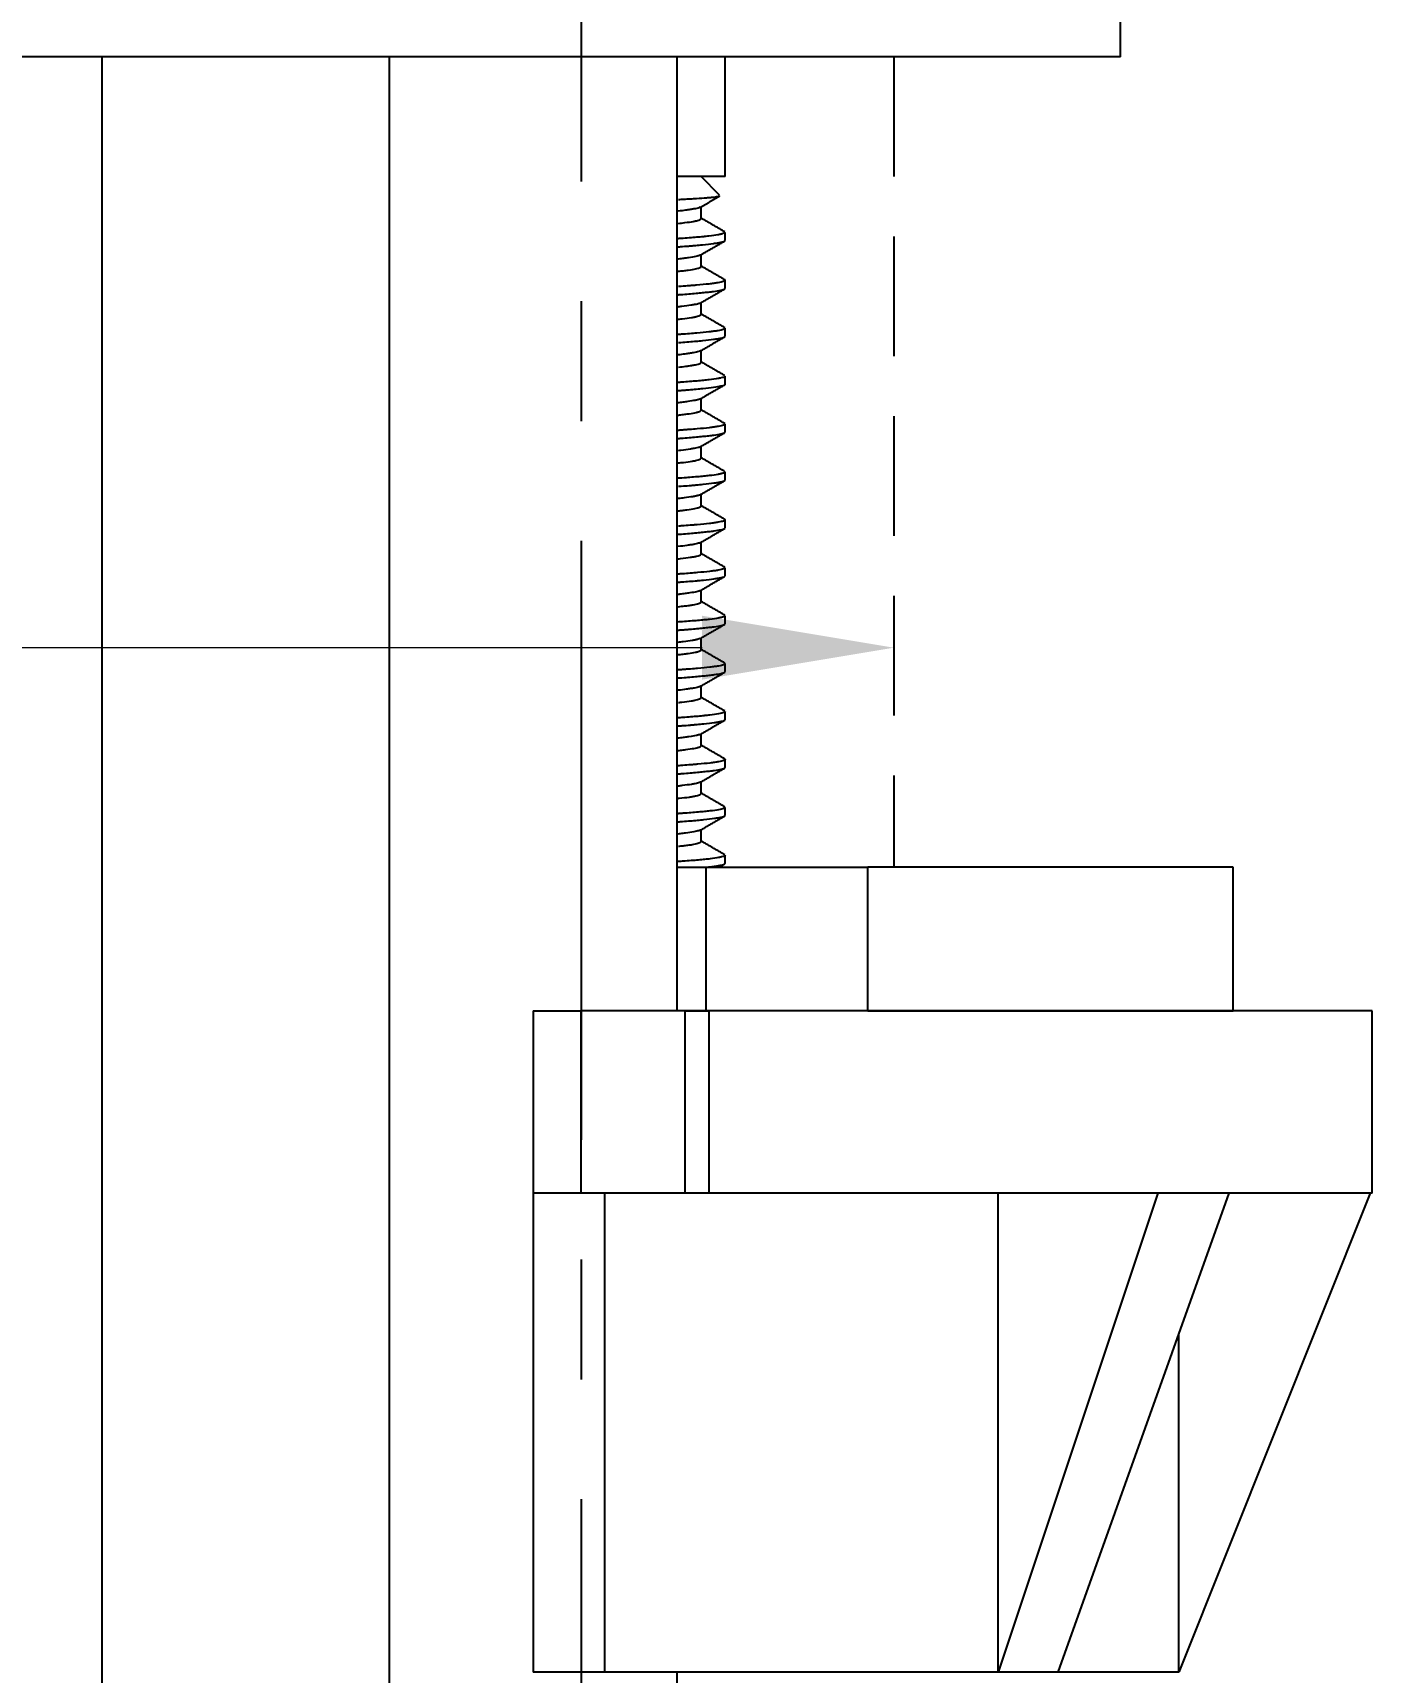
# Model space of a CAD drawing. Extents: x 0 to 790, y 0 to 579.
# Drawn here: x 215.31 to 243.25, y 238.29 to 272.51 of the extents above; entities that cross this region are included whole.
import ezdxf

# ---------------------------------------------------------------- set-up
doc = ezdxf.new("R2010")
doc.units = 0
doc.header["$LTSCALE"] = 10
doc.header["$MEASUREMENT"] = 0
doc.header["$PDMODE"] = 3
doc.header["$PDSIZE"] = -10
doc.linetypes.add('CENTER', pattern=[2, 1.25, -0.25, 0.25, -0.25])
doc.linetypes.add('HIDDEN', pattern=[0.375, 0.25, -0.125])
doc.layers.get('0').update_dxf_attribs({"linetype": 'CONTINUOUS'})
doc.layers.get('DEFPOINTS').update_dxf_attribs({"linetype": 'CONTINUOUS'})
doc.layers.add('1', color=7, linetype='CONTINUOUS')
doc.styles.add('Daelim Dimension', font='')
doc.styles.get('Daelim Dimension').set_extended_font_data('나눔고딕')
doc.dimstyles.new('DEFAULT', dxfattribs={"dimscale": 2, "dimtxt": 2, "dimasz": 2, "dimexe": 0, "dimexo": 2, "dimgap": 1, "dimtad": 1, "dimdec": 0, "dimzin": 9, "dimdsep": 46, "dimtxsty": 'Daelim Dimension', "dimcen": 0.5, "dimclrd": 5, "dimclre": 5, "dimclrt": 256, "dimadec": 1, "dimazin": 0, "dimtfac": 1, "dimtdec": 0, "dimtix": 1, "dimtmove": 0, "dimatfit": 3, "dimfxl": 1, "dimtolj": 1, "dimtzin": 1, "dimlwd": 9, "dimlwe": 9, "dimarcsym": 0})

# ---------------------------------------------------------------- blocks, each defined once
blk = doc.blocks.new('*D4')
at = {"color": 5, "lineweight": 9, "ltscale": 0.5, "transparency": 16777216}
for p, q in [((198.269, 259.674), (85.57, 259.674)), ((198.269, 259.55), (198.269, 259.674)), ((229.269, 259.674), (202.269, 259.674)), ((233.269, 259.55), (233.269, 259.674))]:
    blk.add_line(p, q, dxfattribs=at)
at = {"color": 5, "ltscale": 0.5, "transparency": 16777216}
for points in [[(202.269, 260.341), (202.269, 259.007), (198.269, 259.674)], [(229.269, 260.341), (229.269, 259.007), (233.269, 259.674)]]:
    blk.add_solid(points, dxfattribs=at)
at = {"layer": 'DEFPOINTS', "color": 0, "ltscale": 0.5, "transparency": 16777216}
for p in [(198.269, 263.55), (233.269, 263.55), (233.269, 259.674)]:
    blk.add_point(p, dxfattribs=at)
at = {"color": 7, "lineweight": -3, "ltscale": 0.5, "transparency": 16777216, "insert": (129.759, 268.312), "char_height": 10, "attachment_point": 5, "style": 'Daelim Dimension'}
blk.add_mtext('\\A1;설치구멍 %%C35', dxfattribs=at)

msp = doc.modelspace()

# ---------------------------------------------------------------- linework, layer by layer
at = {"color": 7, "linetype": 'HIDDEN', "lineweight": -3}
msp.add_line((233.269, 272.008), (233.269, 255.092), dxfattribs=at)
at = {"layer": '1', "color": 1, "linetype": 'CENTER', "lineweight": -3}
msp.add_line((226.748, 281.904), (226.748, 209.366), dxfattribs=at)
at = {"layer": '1', "color": 7, "linetype": 'Continuous', "lineweight": -3}
for p, q in [((237.998, 272.008), (237.998, 273.008)), ((237.998, 272.008), (193.498, 272.008)), ((216.748, 272.006), (216.748, 203.021)), ((222.748, 203.267), (222.748, 272.007)), ((228.748, 252.093), (228.748, 272.006)), ((229.748, 269.508), (229.748, 272.008)), ((229.748, 269.508), (228.748, 269.508)), ((229.635, 269.121), (229.248, 269.508)), ((229.645, 269.109), (229.644, 269.112)), ((229.248, 268.631), (229.248, 268.876)), ((229.748, 268.173), (229.748, 268.341)), ((229.248, 267.63), (229.248, 267.876)), ((229.748, 267.174), (229.748, 267.342)), ((229.248, 266.631), (229.248, 266.876)), ((229.748, 266.174), (229.748, 266.341)), ((229.248, 265.63), (229.248, 265.876)), ((229.748, 265.173), (229.748, 265.342)), ((229.248, 264.63), (229.248, 264.876)), ((229.748, 264.174), (229.748, 264.342)), ((229.248, 263.631), (229.248, 263.876)), ((229.748, 263.173), (229.748, 263.341)), ((229.248, 262.63), (229.248, 262.876)), ((229.748, 262.174), (229.748, 262.342)), ((229.248, 261.631), (229.248, 261.876)), ((229.748, 261.174), (229.748, 261.341)), ((229.248, 260.63), (229.248, 260.876)), ((229.748, 260.173), (229.748, 260.342)), ((229.248, 259.63), (229.248, 259.876)), ((229.748, 259.174), (229.748, 259.342)), ((229.248, 258.63), (229.248, 258.876)), ((229.748, 258.173), (229.748, 258.341)), ((229.248, 257.63), (229.248, 257.876)), ((229.748, 257.174), (229.748, 257.342)), ((229.248, 256.631), (229.248, 256.876)), ((229.748, 256.174), (229.748, 256.341)), ((229.248, 255.63), (229.248, 255.876)), ((229.748, 255.173), (229.748, 255.342)), ((228.748, 255.092), (229.348, 255.092)), ((229.348, 255.092), (232.726, 255.092)), ((229.348, 255.092), (229.348, 252.092)), ((240.348, 255.092), (232.726, 255.092)), ((232.726, 252.092), (232.726, 255.092)), ((240.348, 252.092), (240.348, 255.092)), ((225.748, 252.092), (226.748, 252.092)), ((225.748, 252.092), (225.748, 248.292)), ((228.911, 252.092), (226.748, 252.092)), ((226.748, 248.292), (226.748, 252.092)), ((229.348, 252.092), (228.748, 252.092)), ((228.911, 252.092), (229.408, 252.092)), ((228.911, 252.092), (228.911, 248.292)), ((232.726, 252.092), (229.348, 252.092)), ((243.248, 252.092), (229.408, 252.092)), ((229.408, 252.092), (229.408, 248.292)), ((232.726, 252.092), (240.348, 252.092)), ((243.248, 248.292), (243.248, 252.092)), ((225.748, 248.292), (225.748, 238.292)), ((226.748, 248.292), (225.748, 248.292)), ((228.911, 248.292), (226.748, 248.292)), ((227.237, 248.292), (227.237, 238.292)), ((229.408, 248.292), (228.911, 248.292)), ((238.779, 248.292), (229.408, 248.292)), ((235.446, 238.292), (235.446, 248.292)), ((238.78, 248.29), (235.446, 238.292)), ((236.696, 238.292), (240.262, 248.292)), ((240.262, 248.292), (238.799, 248.292)), ((243.209, 248.29), (239.215, 238.292)), ((243.207, 248.292), (240.262, 248.292)), ((243.209, 248.292), (243.207, 248.287)), ((243.248, 248.292), (243.209, 248.292)), ((239.215, 238.292), (239.215, 245.356)), ((227.237, 238.292), (225.748, 238.292)), ((235.446, 238.292), (227.237, 238.292)), ((228.748, 204.412), (228.748, 238.292)), ((236.696, 238.292), (235.446, 238.292)), ((239.215, 238.292), (236.696, 238.292))]:
    msp.add_line(p, q, dxfattribs=at)
msp.add_ellipse((217.068, 183.48), major_axis=(23.324, 64.769), ratio=0.182839, start_param=0.120554, end_param=0.121935, dxfattribs=at)
for points, knots in [([(228.774, 269.03), (228.814, 269.032), (228.853, 269.033), (228.915, 269.037), (228.938, 269.038), (228.984, 269.04), (229.007, 269.042), (229.072, 269.045), (229.114, 269.048), (229.231, 269.056), (229.301, 269.061), (229.392, 269.068), (229.42, 269.071), (229.459, 269.074), (229.471, 269.075), (229.495, 269.078), (229.506, 269.079), (229.558, 269.085), (229.59, 269.09), (229.623, 269.097), (229.632, 269.099), (229.638, 269.102)], [0, 0, 0, 0, 0.080644, 0.080644, 0.131235, 0.131235, 0.181827, 0.181827, 0.283011, 0.283011, 0.485379, 0.485379, 0.586563, 0.586563, 0.637154, 0.637154, 0.687746, 0.687746, 0.890114, 0.890114, 1, 1, 1, 1]), ([(228.766, 268.529), (228.817, 268.535), (228.865, 268.54), (228.977, 268.554), (229.036, 268.562), (229.097, 268.573), (229.109, 268.576), (229.13, 268.58), (229.14, 268.582), (229.169, 268.589), (229.185, 268.593), (229.226, 268.607), (229.242, 268.616), (229.248, 268.627), (229.248, 268.629), (229.248, 268.63)], [0, 0, 0, 0, 0.166668, 0.166668, 0.427086, 0.427086, 0.492191, 0.492191, 0.557295, 0.557295, 0.687504, 0.687504, 0.947922, 0.947922, 1, 1, 1, 1]), ([(229.23, 268.865), (229.223, 268.862), (229.215, 268.859), (229.18, 268.847), (229.144, 268.839), (229.086, 268.828), (229.073, 268.826), (229.047, 268.822), (229.033, 268.82), (228.99, 268.813), (228.959, 268.809), (228.878, 268.798), (228.825, 268.791), (228.768, 268.785)], [0, 0, 0, 0, 0.126159, 0.126159, 0.44836, 0.44836, 0.52891, 0.52891, 0.60946, 0.60946, 0.77056, 0.77056, 1, 1, 1, 1]), ([(229.748, 268.342), (229.748, 268.334), (229.736, 268.325), (229.704, 268.314), (229.697, 268.312), (229.681, 268.307), (229.672, 268.305), (229.644, 268.298), (229.621, 268.294), (229.546, 268.28), (229.483, 268.272), (229.39, 268.262), (229.371, 268.259), (229.34, 268.256), (229.33, 268.255), (229.309, 268.253), (229.256, 268.248), (229.199, 268.243), (229.055, 268.231), (228.949, 268.223), (228.806, 268.212), (228.779, 268.21), (228.751, 268.208)], [0, 0, 0, 0, 0.188654, 0.188654, 0.236583, 0.236583, 0.284512, 0.284512, 0.380371, 0.380371, 0.572088, 0.572088, 0.620017, 0.620017, 0.643982, 0.643982, 0.667946, 0.763805, 0.763805, 0.955522, 0.955522, 1, 1, 1, 1]), ([(228.772, 268.041), (228.788, 268.042), (228.803, 268.044), (228.877, 268.049), (228.932, 268.053), (229.013, 268.06), (229.039, 268.062), (229.091, 268.066), (229.116, 268.069), (229.189, 268.075), (229.235, 268.08), (229.365, 268.093), (229.44, 268.102), (229.52, 268.113), (229.535, 268.115), (229.564, 268.119), (229.578, 268.121), (229.617, 268.127), (229.639, 268.131), (229.698, 268.144), (229.724, 268.152), (229.744, 268.164), (229.748, 268.168), (229.748, 268.173), (229.748, 268.173), (229.748, 268.173)], [0, 0, 0, 0, 0.025621, 0.025621, 0.12267, 0.12267, 0.171195, 0.171195, 0.219719, 0.219719, 0.316769, 0.316769, 0.510867, 0.510867, 0.559392, 0.559392, 0.607917, 0.607917, 0.704966, 0.704966, 0.899064, 0.899064, 0.996114, 0.996114, 1, 1, 1, 1]), ([(229.235, 267.868), (229.232, 267.866), (229.229, 267.865), (229.221, 267.861), (229.216, 267.859), (229.204, 267.855), (229.197, 267.853), (229.175, 267.847), (229.157, 267.842), (229.097, 267.83), (229.046, 267.821), (228.97, 267.81), (228.954, 267.808), (228.921, 267.803), (228.904, 267.801), (228.85, 267.794), (228.812, 267.79), (228.771, 267.785), (228.769, 267.785), (228.768, 267.785)], [0, 0, 0, 0, 0.05735, 0.05735, 0.135485, 0.135485, 0.213619, 0.213619, 0.369889, 0.369889, 0.682428, 0.682428, 0.760563, 0.760563, 0.838698, 0.838698, 0.994968, 0.994968, 1, 1, 1, 1]), ([(228.773, 267.53), (228.811, 267.534), (228.866, 267.54), (228.916, 267.546), (228.95, 267.551), (228.966, 267.553), (229.043, 267.563), (229.094, 267.572), (229.155, 267.585), (229.181, 267.592), (229.202, 267.599), (229.214, 267.604), (229.22, 267.606), (229.24, 267.616), (229.248, 267.623), (229.248, 267.63)], [0, 0, 0, 0, 0.125, 0.190651, 0.190651, 0.256302, 0.256302, 0.518906, 0.518906, 0.650208, 0.715859, 0.715859, 0.78151, 0.78151, 1, 1, 1, 1]), ([(229.734, 267.357), (229.735, 267.357), (229.736, 267.356), (229.741, 267.353), (229.744, 267.351), (229.747, 267.347), (229.748, 267.345), (229.749, 267.334), (229.737, 267.325), (229.686, 267.307), (229.649, 267.298), (229.585, 267.287), (229.572, 267.285), (229.543, 267.281), (229.528, 267.279), (229.482, 267.272), (229.447, 267.268), (229.336, 267.256), (229.251, 267.247), (229.13, 267.237), (229.105, 267.235), (229.054, 267.231), (229.028, 267.229), (228.948, 267.223), (228.893, 267.218), (228.815, 267.213), (228.795, 267.211), (228.774, 267.21)], [0, 0, 0, 0, 0.014586, 0.014586, 0.057989, 0.057989, 0.101392, 0.101392, 0.275002, 0.275002, 0.448613, 0.448613, 0.492016, 0.492016, 0.535418, 0.535418, 0.622224, 0.622224, 0.795834, 0.795834, 0.839237, 0.839237, 0.88264, 0.88264, 0.969445, 0.969445, 1, 1, 1, 1]), ([(228.749, 267.04), (228.774, 267.041), (228.798, 267.043), (228.881, 267.049), (228.937, 267.053), (229.097, 267.067), (229.194, 267.076), (229.323, 267.089), (229.364, 267.093), (229.421, 267.1), (229.439, 267.102), (229.474, 267.106), (229.49, 267.109), (229.57, 267.119), (229.621, 267.128), (229.679, 267.14), (229.695, 267.144), (229.715, 267.15), (229.721, 267.152), (229.731, 267.156), (229.735, 267.158), (229.745, 267.164), (229.748, 267.168), (229.748, 267.172)], [0, 0, 0, 0, 0.039352, 0.039352, 0.135802, 0.135802, 0.328703, 0.328703, 0.425153, 0.425153, 0.473378, 0.473378, 0.521603, 0.521603, 0.714504, 0.714504, 0.810954, 0.810954, 0.859179, 0.859179, 0.907405, 0.907405, 1, 1, 1, 1]), ([(228.743, 266.527), (228.762, 266.529), (228.78, 266.531), (228.817, 266.535), (228.836, 266.537), (228.928, 266.547), (228.991, 266.556), (229.072, 266.569), (229.096, 266.573), (229.129, 266.58), (229.139, 266.582), (229.159, 266.587), (229.168, 266.589), (229.208, 266.6), (229.23, 266.609), (229.246, 266.622), (229.248, 266.626), (229.248, 266.63)], [0, 0, 0, 0, 0.056403, 0.056403, 0.11992, 0.11992, 0.373987, 0.373987, 0.50102, 0.50102, 0.564537, 0.564537, 0.628054, 0.628054, 0.882121, 0.882121, 1, 1, 1, 1]), ([(229.232, 266.866), (229.219, 266.859), (229.199, 266.853), (229.155, 266.842), (229.135, 266.838), (229.101, 266.831), (229.09, 266.829), (229.065, 266.825), (229.051, 266.822), (228.983, 266.812), (228.918, 266.803), (228.818, 266.791), (228.79, 266.787), (228.762, 266.784)], [0, 0, 0, 0, 0.257457, 0.257457, 0.415304, 0.415304, 0.494227, 0.494227, 0.57315, 0.57315, 0.888843, 0.888843, 1, 1, 1, 1]), ([(229.748, 266.341), (229.748, 266.338), (229.745, 266.334), (229.737, 266.328), (229.733, 266.326), (229.724, 266.321), (229.718, 266.319), (229.687, 266.307), (229.649, 266.299), (229.575, 266.285), (229.547, 266.281), (229.5, 266.275), (229.475, 266.271), (229.449, 266.268), (229.431, 266.266), (229.422, 266.265), (229.338, 266.256), (229.253, 266.248), (229.062, 266.231), (228.956, 266.223), (228.81, 266.212), (228.781, 266.21), (228.751, 266.208)], [0, 0, 0, 0, 0.084108, 0.084108, 0.132333, 0.132333, 0.180559, 0.180559, 0.373459, 0.373459, 0.469909, 0.469909, 0.518135, 0.542247, 0.542247, 0.56636, 0.56636, 0.75926, 0.75926, 0.952161, 0.952161, 1, 1, 1, 1]), ([(229.233, 265.867), (229.233, 265.867), (229.232, 265.866), (229.227, 265.864), (229.223, 265.862), (229.212, 265.858), (229.206, 265.856), (229.172, 265.845), (229.134, 265.837), (229.062, 265.824), (229.035, 265.82), (228.99, 265.813), (228.975, 265.811), (228.943, 265.806), (228.926, 265.804), (228.866, 265.796), (228.819, 265.791), (228.769, 265.785)], [0, 0, 0, 0, 0.013738, 0.013738, 0.092661, 0.092661, 0.171585, 0.171585, 0.487279, 0.487279, 0.645127, 0.645127, 0.72405, 0.72405, 0.802974, 0.802974, 1, 1, 1, 1]), ([(228.774, 266.041), (228.791, 266.043), (228.809, 266.044), (228.884, 266.049), (228.939, 266.054), (229.046, 266.062), (229.097, 266.067), (229.17, 266.074), (229.193, 266.076), (229.24, 266.08), (229.262, 266.083), (229.37, 266.094), (229.445, 266.102), (229.539, 266.115), (229.568, 266.119), (229.606, 266.126), (229.618, 266.128), (229.641, 266.132), (229.651, 266.134), (229.7, 266.144), (229.725, 266.152), (229.745, 266.164), (229.748, 266.169), (229.748, 266.173), (229.748, 266.173), (229.748, 266.173)], [0, 0, 0, 0, 0.028726, 0.028726, 0.125776, 0.125776, 0.222826, 0.222826, 0.27135, 0.27135, 0.319875, 0.319875, 0.513974, 0.513974, 0.611024, 0.611024, 0.659549, 0.659549, 0.708074, 0.708074, 0.902173, 0.902173, 0.999222, 0.999222, 1, 1, 1, 1]), ([(228.776, 265.53), (228.832, 265.536), (228.884, 265.542), (228.948, 265.55), (228.964, 265.552), (228.995, 265.557), (229.01, 265.559), (229.053, 265.565), (229.078, 265.57), (229.147, 265.583), (229.183, 265.592), (229.22, 265.606), (229.229, 265.61), (229.243, 265.619), (229.247, 265.624), (229.248, 265.629), (229.248, 265.63), (229.248, 265.631)], [0, 0, 0, 0, 0.186976, 0.186976, 0.252627, 0.252627, 0.318279, 0.318279, 0.449582, 0.449582, 0.712189, 0.712189, 0.843492, 0.843492, 0.974795, 0.974795, 1, 1, 1, 1]), ([(229.748, 265.342), (229.748, 265.334), (229.737, 265.325), (229.701, 265.312), (229.685, 265.308), (229.662, 265.302), (229.657, 265.301), (229.647, 265.299), (229.641, 265.298), (229.625, 265.294), (229.613, 265.292), (229.551, 265.281), (229.489, 265.273), (229.378, 265.26), (229.339, 265.256), (229.275, 265.25), (229.253, 265.248), (229.207, 265.244), (229.184, 265.242), (229.063, 265.231), (228.958, 265.223), (228.817, 265.213), (228.791, 265.211), (228.764, 265.209)], [0, 0, 0, 0, 0.185185, 0.185185, 0.281636, 0.281636, 0.305749, 0.305749, 0.329861, 0.329861, 0.378087, 0.378087, 0.570988, 0.570988, 0.667439, 0.667439, 0.715664, 0.715664, 0.763889, 0.763889, 0.95679, 0.95679, 1, 1, 1, 1]), ([(229.233, 264.867), (229.23, 264.865), (229.226, 264.863), (229.211, 264.857), (229.198, 264.853), (229.174, 264.847), (229.166, 264.845), (229.147, 264.84), (229.138, 264.838), (229.085, 264.828), (229.032, 264.819), (228.938, 264.806), (228.888, 264.799), (228.832, 264.792), (228.793, 264.788), (228.774, 264.786), (228.754, 264.783)], [0, 0, 0, 0, 0.074118, 0.074118, 0.22884, 0.22884, 0.3062, 0.3062, 0.383561, 0.383561, 0.693003, 0.693003, 0.847724, 0.925084, 0.925084, 1, 1, 1, 1]), ([(228.762, 265.041), (228.784, 265.042), (228.806, 265.044), (228.857, 265.047), (228.886, 265.05), (228.942, 265.054), (228.97, 265.056), (229.104, 265.067), (229.296, 265.085), (229.446, 265.103), (229.573, 265.12), (229.624, 265.128), (229.7, 265.144), (229.726, 265.152), (229.742, 265.163), (229.744, 265.165), (229.747, 265.169), (229.748, 265.17), (229.748, 265.172)], [0, 0, 0, 0, 0.036491, 0.036491, 0.085016, 0.085016, 0.133541, 0.133541, 0.327641, 0.521741, 0.521741, 0.71584, 0.71584, 0.90994, 0.90994, 0.958465, 0.958465, 1, 1, 1, 1]), ([(228.76, 264.529), (228.772, 264.53), (228.784, 264.531), (228.815, 264.535), (228.834, 264.537), (228.871, 264.541), (228.889, 264.543), (228.941, 264.549), (228.973, 264.554), (229.061, 264.566), (229.11, 264.575), (229.158, 264.586), (229.167, 264.589), (229.183, 264.593), (229.191, 264.595), (229.211, 264.602), (229.222, 264.607), (229.242, 264.618), (229.248, 264.624), (229.248, 264.631)], [0, 0, 0, 0, 0.03719, 0.03719, 0.101756, 0.101756, 0.166322, 0.166322, 0.295454, 0.295454, 0.553718, 0.553718, 0.618284, 0.618284, 0.682851, 0.682851, 0.811983, 0.811983, 1, 1, 1, 1]), ([(228.752, 264.04), (228.78, 264.042), (228.807, 264.044), (228.891, 264.05), (228.946, 264.054), (229.105, 264.067), (229.202, 264.076), (229.309, 264.088), (229.33, 264.09), (229.371, 264.094), (229.39, 264.096), (229.446, 264.103), (229.48, 264.107), (229.574, 264.12), (229.624, 264.128), (229.672, 264.138), (229.681, 264.14), (229.697, 264.145), (229.704, 264.147), (229.724, 264.153), (229.742, 264.161), (229.748, 264.169), (229.748, 264.173)], [0, 0, 0, 0, 0.043712, 0.043712, 0.139571, 0.139571, 0.331289, 0.331289, 0.379219, 0.379219, 0.427148, 0.427148, 0.523007, 0.523007, 0.714726, 0.714726, 0.762655, 0.762655, 0.810585, 0.810585, 0.906444, 1, 1, 1, 1]), ([(229.748, 264.342), (229.748, 264.34), (229.747, 264.338), (229.745, 264.335), (229.743, 264.333), (229.742, 264.332), (229.735, 264.326), (229.726, 264.322), (229.689, 264.308), (229.652, 264.299), (229.578, 264.286), (229.55, 264.282), (229.503, 264.275), (229.487, 264.273), (229.453, 264.269), (229.435, 264.267), (229.343, 264.256), (229.259, 264.248), (229.116, 264.236), (229.065, 264.232), (228.985, 264.226), (228.958, 264.223), (228.902, 264.219), (228.874, 264.217), (228.818, 264.213), (228.791, 264.211), (228.764, 264.209)], [0, 0, 0, 0, 0.032998, 0.05726, 0.05726, 0.081523, 0.081523, 0.178572, 0.178572, 0.372671, 0.372671, 0.469721, 0.469721, 0.518246, 0.518246, 0.566771, 0.566771, 0.76087, 0.76087, 0.857919, 0.857919, 0.906444, 0.906444, 0.954969, 0.954969, 1, 1, 1, 1]), ([(229.233, 263.867), (229.219, 263.859), (229.196, 263.852), (229.145, 263.84), (229.125, 263.835), (229.09, 263.829), (229.078, 263.827), (229.052, 263.823), (229.039, 263.82), (228.967, 263.809), (228.885, 263.798), (228.789, 263.787), (228.771, 263.785)], [0, 0, 0, 0, 0.295341, 0.295341, 0.453188, 0.453188, 0.532111, 0.532111, 0.611035, 0.611035, 0.926728, 1, 1, 1, 1]), ([(228.77, 263.53), (228.808, 263.534), (228.845, 263.538), (228.95, 263.55), (229.012, 263.559), (229.076, 263.57), (229.089, 263.572), (229.112, 263.576), (229.123, 263.578), (229.154, 263.585), (229.171, 263.59), (229.216, 263.603), (229.236, 263.612), (229.246, 263.623), (229.247, 263.626), (229.248, 263.629), (229.248, 263.629), (229.248, 263.63)], [0, 0, 0, 0, 0.126051, 0.126051, 0.388656, 0.388656, 0.454307, 0.454307, 0.519958, 0.519958, 0.651261, 0.651261, 0.913866, 0.913866, 0.979517, 0.979517, 1, 1, 1, 1]), ([(229.748, 263.342), (229.748, 263.334), (229.737, 263.326), (229.708, 263.315), (229.702, 263.313), (229.686, 263.308), (229.678, 263.306), (229.65, 263.299), (229.628, 263.295), (229.554, 263.282), (229.493, 263.273), (229.401, 263.263), (229.382, 263.261), (229.342, 263.257), (229.322, 263.254), (229.258, 263.248), (229.213, 263.244), (229.07, 263.232), (228.965, 263.224), (228.821, 263.213), (228.792, 263.211), (228.759, 263.209), (228.757, 263.208), (228.754, 263.208)], [0, 0, 0, 0, 0.175931, 0.175931, 0.224156, 0.224156, 0.272381, 0.272381, 0.368831, 0.368831, 0.561731, 0.561731, 0.609956, 0.609956, 0.658181, 0.658181, 0.754631, 0.754631, 0.947531, 0.947531, 0.995756, 0.995756, 1, 1, 1, 1]), ([(228.775, 263.042), (228.795, 263.043), (228.816, 263.044), (228.893, 263.05), (228.948, 263.054), (229.028, 263.061), (229.054, 263.063), (229.093, 263.067), (229.105, 263.068), (229.13, 263.07), (229.192, 263.076), (229.248, 263.081), (229.376, 263.094), (229.45, 263.103), (229.528, 263.114), (229.543, 263.116), (229.572, 263.12), (229.585, 263.122), (229.623, 263.128), (229.645, 263.133), (229.702, 263.145), (229.727, 263.153), (229.745, 263.165), (229.748, 263.168), (229.748, 263.172)], [0, 0, 0, 0, 0.033593, 0.033593, 0.13125, 0.13125, 0.180078, 0.180078, 0.204492, 0.204492, 0.228906, 0.326562, 0.326562, 0.521874, 0.521874, 0.570702, 0.570702, 0.61953, 0.61953, 0.717186, 0.717186, 0.912499, 0.912499, 1, 1, 1, 1]), ([(229.235, 262.868), (229.226, 262.863), (229.212, 262.857), (229.185, 262.849), (229.177, 262.847), (229.16, 262.843), (229.151, 262.841), (229.121, 262.835), (229.098, 262.83), (229.023, 262.818), (228.963, 262.809), (228.875, 262.798), (228.856, 262.795), (228.818, 262.791), (228.799, 262.788), (228.774, 262.786), (228.768, 262.785), (228.763, 262.784)], [0, 0, 0, 0, 0.205315, 0.205315, 0.282676, 0.282676, 0.360037, 0.360037, 0.514759, 0.514759, 0.824204, 0.824204, 0.901565, 0.901565, 0.978926, 0.978926, 1, 1, 1, 1]), ([(228.77, 262.53), (228.798, 262.533), (228.844, 262.538), (228.887, 262.543), (228.922, 262.547), (228.938, 262.549), (229.019, 262.56), (229.073, 262.568), (229.138, 262.582), (229.167, 262.588), (229.19, 262.595), (229.204, 262.6), (229.21, 262.602), (229.238, 262.613), (229.248, 262.622), (229.248, 262.631)], [0, 0, 0, 0, 0.090625, 0.155728, 0.155728, 0.220832, 0.220832, 0.481248, 0.481248, 0.611456, 0.67656, 0.67656, 0.741664, 0.741664, 1, 1, 1, 1]), ([(228.752, 262.04), (228.782, 262.042), (228.811, 262.044), (228.897, 262.05), (228.953, 262.055), (229.112, 262.068), (229.207, 262.077), (229.335, 262.09), (229.375, 262.095), (229.431, 262.101), (229.449, 262.103), (229.483, 262.108), (229.5, 262.11), (229.578, 262.121), (229.627, 262.129), (229.684, 262.141), (229.7, 262.145), (229.718, 262.151), (229.724, 262.153), (229.733, 262.157), (229.737, 262.159), (229.745, 262.165), (229.748, 262.169), (229.748, 262.172)], [0, 0, 0, 0, 0.047067, 0.047067, 0.143518, 0.143518, 0.336418, 0.336418, 0.432868, 0.432868, 0.481094, 0.481094, 0.529319, 0.529319, 0.722219, 0.722219, 0.818669, 0.818669, 0.866895, 0.866895, 0.91512, 0.91512, 1, 1, 1, 1]), ([(229.739, 262.355), (229.744, 262.351), (229.747, 262.348), (229.749, 262.342), (229.748, 262.34), (229.746, 262.335), (229.744, 262.333), (229.736, 262.327), (229.727, 262.322), (229.691, 262.309), (229.655, 262.3), (229.593, 262.289), (229.58, 262.286), (229.552, 262.282), (229.537, 262.28), (229.491, 262.273), (229.458, 262.269), (229.348, 262.257), (229.264, 262.249), (229.145, 262.238), (229.12, 262.236), (229.07, 262.232), (228.992, 262.226), (228.909, 262.22), (228.828, 262.214), (228.802, 262.212), (228.777, 262.21)], [0, 0, 0, 0, 0.073866, 0.073866, 0.118255, 0.118255, 0.162644, 0.162644, 0.251422, 0.251422, 0.428979, 0.428979, 0.473368, 0.473368, 0.517757, 0.517757, 0.606535, 0.606535, 0.784092, 0.784092, 0.828481, 0.828481, 0.87287, 0.961648, 0.961648, 1, 1, 1, 1]), ([(229.231, 261.866), (229.226, 261.864), (229.221, 261.861), (229.194, 261.851), (229.161, 261.843), (229.106, 261.832), (229.094, 261.83), (229.069, 261.825), (229.056, 261.823), (229.015, 261.817), (228.986, 261.812), (228.898, 261.8), (228.835, 261.792), (228.764, 261.785)], [0, 0, 0, 0, 0.084051, 0.084051, 0.402963, 0.402963, 0.482692, 0.482692, 0.56242, 0.56242, 0.721876, 0.721876, 1, 1, 1, 1]), ([(228.748, 261.528), (228.753, 261.528), (228.758, 261.529), (228.783, 261.531), (228.803, 261.533), (228.898, 261.544), (228.965, 261.552), (229.05, 261.565), (229.076, 261.569), (229.111, 261.576), (229.122, 261.578), (229.142, 261.583), (229.152, 261.585), (229.197, 261.596), (229.222, 261.605), (229.242, 261.619), (229.247, 261.623), (229.248, 261.629), (229.248, 261.63), (229.248, 261.631)], [0, 0, 0, 0, 0.015752, 0.015752, 0.079269, 0.079269, 0.333334, 0.333334, 0.460366, 0.460366, 0.523883, 0.523883, 0.587399, 0.587399, 0.841464, 0.841464, 0.968497, 0.968497, 1, 1, 1, 1]), ([(229.748, 261.342), (229.748, 261.338), (229.746, 261.335), (229.739, 261.329), (229.736, 261.327), (229.727, 261.322), (229.722, 261.32), (229.692, 261.309), (229.655, 261.3), (229.582, 261.287), (229.555, 261.282), (229.509, 261.276), (229.493, 261.274), (229.46, 261.27), (229.442, 261.267), (229.35, 261.257), (229.266, 261.249), (229.077, 261.233), (228.972, 261.224), (228.827, 261.214), (228.798, 261.211), (228.763, 261.209), (228.759, 261.209), (228.754, 261.208)], [0, 0, 0, 0, 0.076395, 0.076395, 0.12462, 0.12462, 0.172845, 0.172845, 0.365745, 0.365745, 0.462195, 0.462195, 0.51042, 0.51042, 0.558645, 0.558645, 0.751545, 0.751545, 0.944445, 0.944445, 0.99267, 0.99267, 1, 1, 1, 1]), ([(228.766, 261.041), (228.792, 261.043), (228.817, 261.045), (228.9, 261.051), (228.955, 261.055), (229.061, 261.064), (229.111, 261.068), (229.171, 261.074), (229.183, 261.075), (229.207, 261.077), (229.218, 261.078), (229.253, 261.082), (229.275, 261.084), (229.381, 261.095), (229.455, 261.104), (229.547, 261.116), (229.575, 261.121), (229.613, 261.127), (229.625, 261.129), (229.647, 261.133), (229.657, 261.135), (229.704, 261.145), (229.729, 261.153), (229.745, 261.165), (229.748, 261.169), (229.748, 261.172)], [0, 0, 0, 0, 0.042702, 0.042702, 0.139752, 0.139752, 0.236802, 0.236802, 0.261064, 0.261064, 0.285327, 0.285327, 0.333852, 0.333852, 0.527951, 0.527951, 0.625001, 0.625001, 0.673526, 0.673526, 0.722051, 0.722051, 0.916151, 0.916151, 1, 1, 1, 1]), ([(229.235, 260.868), (229.234, 260.868), (229.234, 260.867), (229.229, 260.865), (229.224, 260.863), (229.214, 260.858), (229.208, 260.856), (229.188, 260.85), (229.172, 260.846), (229.116, 260.833), (229.069, 260.825), (228.996, 260.814), (228.981, 260.812), (228.949, 260.807), (228.932, 260.805), (228.881, 260.798), (228.844, 260.794), (228.794, 260.788), (228.783, 260.787), (228.772, 260.785)], [0, 0, 0, 0, 0.017343, 0.017343, 0.095478, 0.095478, 0.173613, 0.173613, 0.329883, 0.329883, 0.642423, 0.642423, 0.720557, 0.720557, 0.798692, 0.798692, 0.954962, 0.954962, 1, 1, 1, 1]), ([(228.772, 260.53), (228.819, 260.535), (228.862, 260.54), (228.92, 260.547), (228.937, 260.549), (228.969, 260.553), (228.985, 260.555), (229.029, 260.562), (229.057, 260.566), (229.13, 260.579), (229.168, 260.588), (229.21, 260.602), (229.221, 260.606), (229.238, 260.615), (229.244, 260.62), (229.248, 260.626), (229.248, 260.628), (229.248, 260.63)], [0, 0, 0, 0, 0.153362, 0.153362, 0.219013, 0.219013, 0.284665, 0.284665, 0.415967, 0.415967, 0.678573, 0.678573, 0.809876, 0.809876, 0.941179, 0.941179, 1, 1, 1, 1]), ([(228.765, 260.041), (228.792, 260.043), (228.819, 260.045), (228.874, 260.049), (228.902, 260.051), (228.958, 260.055), (228.985, 260.057), (229.118, 260.069), (229.213, 260.078), (229.34, 260.091), (229.38, 260.095), (229.435, 260.102), (229.461, 260.105), (229.487, 260.108), (229.503, 260.11), (229.511, 260.111), (229.581, 260.121), (229.63, 260.129), (229.704, 260.145), (229.729, 260.153), (229.744, 260.164), (229.746, 260.166), (229.748, 260.169), (229.748, 260.171), (229.748, 260.172)], [0, 0, 0, 0, 0.044255, 0.044255, 0.09278, 0.09278, 0.141305, 0.141305, 0.335405, 0.335405, 0.432456, 0.432456, 0.480981, 0.505243, 0.505243, 0.529506, 0.529506, 0.723606, 0.723606, 0.917706, 0.917706, 0.966231, 0.966231, 1, 1, 1, 1]), ([(229.748, 260.342), (229.748, 260.334), (229.737, 260.326), (229.705, 260.314), (229.69, 260.309), (229.663, 260.302), (229.653, 260.3), (229.632, 260.296), (229.62, 260.293), (229.559, 260.282), (229.498, 260.274), (229.39, 260.261), (229.351, 260.257), (229.288, 260.251), (229.266, 260.249), (229.221, 260.245), (229.197, 260.243), (229.078, 260.233), (228.974, 260.225), (228.83, 260.214), (228.799, 260.211), (228.767, 260.209)], [0, 0, 0, 0, 0.172365, 0.172365, 0.269415, 0.269415, 0.317939, 0.317939, 0.366464, 0.366464, 0.560562, 0.560562, 0.657611, 0.657611, 0.706136, 0.706136, 0.75466, 0.75466, 0.948759, 0.948759, 1, 1, 1, 1]), ([(229.229, 259.865), (229.219, 259.86), (229.204, 259.855), (229.177, 259.847), (229.169, 259.845), (229.151, 259.841), (229.141, 259.839), (229.11, 259.833), (229.086, 259.828), (229.009, 259.815), (228.947, 259.807), (228.839, 259.793), (228.801, 259.789), (228.754, 259.783), (228.747, 259.783), (228.741, 259.782)], [0, 0, 0, 0, 0.194882, 0.194882, 0.273015, 0.273015, 0.351149, 0.351149, 0.507416, 0.507416, 0.819949, 0.819949, 0.976216, 0.976216, 1, 1, 1, 1]), ([(228.757, 259.528), (228.758, 259.529), (228.76, 259.529), (228.781, 259.531), (228.801, 259.533), (228.84, 259.537), (228.858, 259.539), (228.912, 259.546), (228.945, 259.55), (229.038, 259.563), (229.09, 259.571), (229.141, 259.582), (229.151, 259.585), (229.169, 259.589), (229.178, 259.591), (229.201, 259.598), (229.213, 259.603), (229.239, 259.615), (229.248, 259.623), (229.248, 259.63)], [0, 0, 0, 0, 0.004132, 0.004132, 0.068698, 0.068698, 0.133264, 0.133264, 0.262396, 0.262396, 0.520661, 0.520661, 0.585227, 0.585227, 0.649793, 0.649793, 0.778925, 0.778925, 1, 1, 1, 1]), ([(228.755, 259.04), (228.787, 259.042), (228.819, 259.045), (228.907, 259.051), (228.962, 259.056), (229.12, 259.069), (229.215, 259.078), (229.322, 259.089), (229.342, 259.091), (229.382, 259.095), (229.401, 259.098), (229.456, 259.104), (229.49, 259.108), (229.582, 259.121), (229.631, 259.129), (229.673, 259.139), (229.677, 259.14), (229.686, 259.142), (229.69, 259.143), (229.702, 259.146), (229.708, 259.148), (229.727, 259.154), (229.735, 259.158), (229.746, 259.165), (229.748, 259.169), (229.748, 259.172)], [0, 0, 0, 0, 0.051698, 0.051698, 0.148149, 0.148149, 0.341051, 0.341051, 0.389277, 0.389277, 0.437502, 0.437502, 0.533953, 0.533953, 0.726856, 0.726856, 0.750968, 0.750968, 0.775081, 0.775081, 0.823307, 0.823307, 0.919758, 0.919758, 1, 1, 1, 1]), ([(229.748, 259.342), (229.748, 259.339), (229.746, 259.335), (229.737, 259.327), (229.729, 259.323), (229.694, 259.309), (229.658, 259.3), (229.586, 259.287), (229.558, 259.283), (229.513, 259.276), (229.496, 259.274), (229.463, 259.27), (229.446, 259.268), (229.355, 259.257), (229.271, 259.249), (229.13, 259.237), (229.08, 259.233), (229.014, 259.228), (229.001, 259.227), (228.974, 259.225), (228.96, 259.224), (228.919, 259.22), (228.891, 259.218), (228.831, 259.214), (228.799, 259.211), (228.767, 259.209)], [0, 0, 0, 0, 0.073758, 0.073758, 0.170808, 0.170808, 0.364907, 0.364907, 0.461957, 0.461957, 0.510482, 0.510482, 0.559006, 0.559006, 0.753106, 0.753106, 0.850155, 0.850155, 0.874418, 0.874418, 0.89868, 0.89868, 0.947205, 0.947205, 1, 1, 1, 1]), ([(229.235, 258.868), (229.233, 258.867), (229.229, 258.865), (229.221, 258.861), (229.216, 258.859), (229.186, 258.849), (229.151, 258.84), (229.083, 258.828), (229.058, 258.823), (229.016, 258.817), (229.001, 258.815), (228.97, 258.81), (228.954, 258.808), (228.888, 258.799), (228.833, 258.792), (228.773, 258.786)], [0, 0, 0, 0, 0.061728, 0.061728, 0.139862, 0.139862, 0.452401, 0.452401, 0.60867, 0.60867, 0.686805, 0.686805, 0.764939, 0.764939, 1, 1, 1, 1]), ([(229.748, 258.342), (229.748, 258.334), (229.738, 258.327), (229.712, 258.316), (229.706, 258.314), (229.691, 258.31), (229.683, 258.307), (229.656, 258.301), (229.635, 258.296), (229.563, 258.283), (229.503, 258.274), (229.412, 258.264), (229.384, 258.261), (229.354, 258.258), (229.334, 258.256), (229.323, 258.255), (229.271, 258.249), (229.226, 258.245), (229.085, 258.233), (228.981, 258.225), (228.831, 258.214), (228.795, 258.211), (228.757, 258.208)], [0, 0, 0, 0, 0.168212, 0.168212, 0.216437, 0.216437, 0.264662, 0.264662, 0.361113, 0.361113, 0.554014, 0.554014, 0.602239, 0.626351, 0.626351, 0.650464, 0.650464, 0.746914, 0.746914, 0.939815, 0.939815, 1, 1, 1, 1]), ([(228.774, 258.53), (228.8, 258.533), (228.824, 258.536), (228.921, 258.547), (228.986, 258.555), (229.055, 258.566), (229.068, 258.568), (229.092, 258.572), (229.104, 258.575), (229.137, 258.581), (229.156, 258.586), (229.206, 258.599), (229.228, 258.608), (229.243, 258.62), (229.245, 258.622), (229.248, 258.626), (229.248, 258.628), (229.248, 258.63)], [0, 0, 0, 0, 0.084034, 0.084034, 0.34664, 0.34664, 0.412292, 0.412292, 0.477944, 0.477944, 0.609247, 0.609247, 0.871853, 0.871853, 0.937504, 0.937504, 1, 1, 1, 1]), ([(228.767, 258.041), (228.796, 258.043), (228.824, 258.045), (228.909, 258.051), (228.964, 258.056), (229.044, 258.062), (229.069, 258.065), (229.12, 258.069), (229.145, 258.071), (229.216, 258.078), (229.261, 258.082), (229.387, 258.096), (229.46, 258.104), (229.537, 258.115), (229.552, 258.117), (229.58, 258.121), (229.593, 258.123), (229.63, 258.13), (229.651, 258.134), (229.706, 258.146), (229.73, 258.154), (229.744, 258.164), (229.747, 258.167), (229.748, 258.171), (229.748, 258.172), (229.748, 258.172), (229.748, 258.172)], [0, 0, 0, 0, 0.04736, 0.04736, 0.14441, 0.14441, 0.192934, 0.192934, 0.241459, 0.241459, 0.338509, 0.338509, 0.532608, 0.532608, 0.581132, 0.581132, 0.629657, 0.629657, 0.726707, 0.726707, 0.920806, 0.920806, 0.969331, 0.993593, 0.993593, 1, 1, 1, 1]), ([(229.231, 257.866), (229.23, 257.866), (229.23, 257.865), (229.22, 257.861), (229.209, 257.857), (229.188, 257.85), (229.18, 257.848), (229.163, 257.844), (229.154, 257.842), (229.105, 257.831), (229.056, 257.823), (228.966, 257.81), (228.918, 257.803), (228.863, 257.796), (228.826, 257.792), (228.806, 257.789), (228.777, 257.786), (228.767, 257.785), (228.757, 257.784)], [0, 0, 0, 0, 0.01501, 0.01501, 0.172856, 0.172856, 0.251779, 0.251779, 0.330702, 0.330702, 0.646393, 0.646393, 0.804239, 0.883162, 0.883162, 0.962085, 0.962085, 1, 1, 1, 1]), ([(228.766, 257.529), (228.784, 257.531), (228.821, 257.535), (228.856, 257.539), (228.892, 257.543), (228.91, 257.545), (228.994, 257.556), (229.051, 257.565), (229.12, 257.578), (229.151, 257.584), (229.177, 257.591), (229.192, 257.596), (229.199, 257.598), (229.231, 257.609), (229.245, 257.619), (229.248, 257.628), (229.248, 257.629), (229.248, 257.63)], [0, 0, 0, 0, 0.057292, 0.122396, 0.122396, 0.1875, 0.1875, 0.447917, 0.447917, 0.578125, 0.643229, 0.643229, 0.708333, 0.708333, 0.968749, 0.968749, 1, 1, 1, 1]), ([(229.739, 257.355), (229.743, 257.352), (229.747, 257.349), (229.749, 257.343), (229.749, 257.341), (229.747, 257.337), (229.745, 257.334), (229.738, 257.328), (229.73, 257.323), (229.696, 257.31), (229.661, 257.301), (229.607, 257.291), (229.6, 257.29), (229.587, 257.288), (229.581, 257.287), (229.56, 257.283), (229.546, 257.281), (229.501, 257.275), (229.468, 257.27), (229.36, 257.258), (229.277, 257.25), (229.159, 257.24), (229.135, 257.238), (229.085, 257.233), (229.059, 257.231), (228.98, 257.225), (228.926, 257.221), (228.836, 257.214), (228.803, 257.212), (228.769, 257.209)], [0, 0, 0, 0, 0.066386, 0.066386, 0.110524, 0.110524, 0.154662, 0.154662, 0.242939, 0.242939, 0.419493, 0.419493, 0.441562, 0.441562, 0.463631, 0.463631, 0.507769, 0.507769, 0.596046, 0.596046, 0.772599, 0.772599, 0.816738, 0.816738, 0.860876, 0.860876, 0.949153, 0.949153, 1, 1, 1, 1]), ([(228.755, 257.04), (228.76, 257.04), (228.764, 257.041), (228.798, 257.043), (228.827, 257.045), (228.914, 257.052), (228.969, 257.056), (229.126, 257.069), (229.221, 257.078), (229.347, 257.092), (229.387, 257.096), (229.46, 257.105), (229.494, 257.109), (229.585, 257.122), (229.634, 257.13), (229.689, 257.142), (229.704, 257.146), (229.722, 257.152), (229.727, 257.154), (229.735, 257.158), (229.739, 257.16), (229.746, 257.166), (229.748, 257.169), (229.748, 257.173)], [0, 0, 0, 0, 0.006559, 0.006559, 0.054784, 0.054784, 0.151234, 0.151234, 0.344135, 0.344135, 0.440586, 0.440586, 0.537036, 0.537036, 0.729937, 0.729937, 0.826388, 0.826388, 0.874613, 0.874613, 0.922838, 0.922838, 1, 1, 1, 1]), ([(228.76, 256.529), (228.77, 256.53), (228.78, 256.531), (228.868, 256.54), (228.937, 256.548), (229.026, 256.561), (229.054, 256.566), (229.091, 256.572), (229.103, 256.574), (229.125, 256.579), (229.135, 256.581), (229.184, 256.592), (229.212, 256.601), (229.237, 256.615), (229.243, 256.619), (229.248, 256.626), (229.248, 256.628), (229.248, 256.631), (229.248, 256.631), (229.248, 256.631)], [0, 0, 0, 0, 0.030992, 0.030992, 0.289257, 0.289257, 0.41839, 0.41839, 0.482956, 0.482956, 0.547522, 0.547522, 0.805788, 0.805788, 0.93492, 0.93492, 0.999487, 0.999487, 1, 1, 1, 1]), ([(229.235, 256.868), (229.224, 256.861), (229.204, 256.854), (229.161, 256.843), (229.142, 256.839), (229.11, 256.833), (229.098, 256.831), (229.074, 256.826), (229.061, 256.824), (228.994, 256.813), (228.93, 256.804), (228.828, 256.792), (228.798, 256.788), (228.767, 256.785)], [0, 0, 0, 0, 0.259778, 0.259778, 0.414501, 0.414501, 0.491862, 0.491862, 0.569223, 0.569223, 0.878667, 0.878667, 1, 1, 1, 1]), ([(229.748, 256.342), (229.748, 256.339), (229.747, 256.336), (229.741, 256.33), (229.736, 256.327), (229.729, 256.324), (229.725, 256.321), (229.722, 256.32), (229.697, 256.31), (229.626, 256.292), (229.507, 256.275), (229.416, 256.264), (229.397, 256.262), (229.358, 256.258), (229.298, 256.252), (229.232, 256.246), (229.091, 256.234), (228.988, 256.226), (228.845, 256.215), (228.815, 256.213), (228.776, 256.21), (228.767, 256.209), (228.758, 256.208)], [0, 0, 0, 0, 0.068675, 0.068675, 0.1169, 0.141013, 0.141013, 0.165125, 0.165125, 0.358026, 0.550927, 0.550927, 0.599152, 0.599152, 0.647377, 0.743828, 0.743828, 0.936729, 0.936729, 0.984954, 0.984954, 1, 1, 1, 1]), ([(228.769, 256.041), (228.799, 256.043), (228.83, 256.045), (228.916, 256.052), (229.026, 256.061), (229.126, 256.069), (229.197, 256.076), (229.22, 256.078), (229.266, 256.083), (229.287, 256.085), (229.392, 256.096), (229.465, 256.105), (229.556, 256.118), (229.583, 256.122), (229.62, 256.128), (229.631, 256.13), (229.653, 256.134), (229.663, 256.136), (229.708, 256.146), (229.731, 256.154), (229.746, 256.166), (229.748, 256.169), (229.748, 256.173)], [0, 0, 0, 0, 0.050466, 0.050466, 0.147516, 0.244565, 0.244565, 0.29309, 0.29309, 0.341615, 0.341615, 0.535714, 0.535714, 0.632764, 0.632764, 0.681289, 0.681289, 0.729813, 0.729813, 0.923913, 0.923913, 1, 1, 1, 1]), ([(229.233, 255.867), (229.23, 255.865), (229.226, 255.863), (229.216, 255.859), (229.21, 255.857), (229.178, 255.847), (229.141, 255.838), (229.047, 255.821), (228.99, 255.813), (228.905, 255.801), (228.887, 255.799), (228.851, 255.795), (228.832, 255.792), (228.797, 255.788), (228.782, 255.787), (228.766, 255.785)], [0, 0, 0, 0, 0.069935, 0.069935, 0.148859, 0.148859, 0.464552, 0.464552, 0.780245, 0.780245, 0.859168, 0.859168, 0.938092, 0.938092, 1, 1, 1, 1]), ([(228.776, 255.53), (228.81, 255.534), (228.842, 255.537), (228.89, 255.543), (228.908, 255.545), (228.942, 255.549), (228.958, 255.552), (229.005, 255.558), (229.034, 255.562), (229.111, 255.575), (229.153, 255.584), (229.199, 255.598), (229.212, 255.602), (229.227, 255.609), (229.231, 255.612), (229.238, 255.616), (229.241, 255.618), (229.247, 255.624), (229.248, 255.627), (229.248, 255.631)], [0, 0, 0, 0, 0.111344, 0.111344, 0.176995, 0.176995, 0.242646, 0.242646, 0.373948, 0.373948, 0.636552, 0.636552, 0.767854, 0.767854, 0.833505, 0.833505, 0.899156, 0.899156, 1, 1, 1, 1]), ([(229.748, 255.342), (229.748, 255.335), (229.739, 255.327), (229.709, 255.315), (229.695, 255.311), (229.668, 255.304), (229.659, 255.302), (229.638, 255.297), (229.627, 255.295), (229.567, 255.284), (229.508, 255.275), (229.401, 255.263), (229.362, 255.259), (229.3, 255.252), (229.279, 255.25), (229.234, 255.246), (229.211, 255.244), (229.093, 255.234), (228.989, 255.226), (228.842, 255.215), (228.807, 255.212), (228.771, 255.209)], [0, 0, 0, 0, 0.164603, 0.164603, 0.261652, 0.261652, 0.310176, 0.310176, 0.358701, 0.358701, 0.552799, 0.552799, 0.649848, 0.649848, 0.698372, 0.698372, 0.746897, 0.746897, 0.940995, 0.940995, 1, 1, 1, 1]), ([(229.347, 255.092), (229.375, 255.095), (229.402, 255.098), (229.445, 255.103), (229.463, 255.105), (229.496, 255.109), (229.512, 255.112), (229.589, 255.122), (229.637, 255.13), (229.691, 255.143), (229.705, 255.147), (229.723, 255.153), (229.728, 255.155), (229.736, 255.159), (229.74, 255.161), (229.746, 255.166), (229.748, 255.169), (229.748, 255.173)], [0, 0, 0, 0, 0.107672, 0.107672, 0.185023, 0.185023, 0.262374, 0.262374, 0.571778, 0.571778, 0.72648, 0.72648, 0.803831, 0.803831, 0.881182, 0.881182, 1, 1, 1, 1])]:
    msp.add_open_spline(points, degree=3, knots=knots, dxfattribs=at)
for points in [[(229.225, 268.863), (229.421, 268.976), (229.617, 269.09)], [(229.745, 268.351), (229.497, 268.495), (229.248, 268.639)], [(229.231, 267.866), (229.488, 268.015), (229.746, 268.165)], [(229.741, 267.353), (229.495, 267.496), (229.248, 267.639)], [(229.227, 266.863), (229.484, 267.013), (229.741, 267.162)], [(229.746, 266.351), (229.497, 266.495), (229.248, 266.639)], [(229.23, 265.865), (229.487, 266.015), (229.745, 266.164)], [(229.74, 265.354), (229.494, 265.496), (229.248, 265.639)], [(229.229, 264.865), (229.486, 265.014), (229.743, 265.163)], [(229.746, 264.35), (229.497, 264.495), (229.248, 264.639)], [(229.228, 263.864), (229.485, 264.014), (229.743, 264.163)], [(229.74, 263.354), (229.494, 263.496), (229.248, 263.639)], [(229.231, 262.866), (229.488, 263.015), (229.745, 263.164)], [(229.745, 262.351), (229.497, 262.495), (229.248, 262.639)], [(229.226, 261.863), (229.483, 262.012), (229.741, 262.162)], [(229.742, 261.353), (229.495, 261.496), (229.248, 261.639)], [(229.231, 260.866), (229.489, 261.015), (229.746, 261.165)], [(229.744, 260.352), (229.496, 260.495), (229.248, 260.639)], [(229.225, 259.863), (229.482, 260.012), (229.74, 260.161)], [(229.744, 259.351), (229.496, 259.495), (229.248, 259.639)], [(229.231, 258.866), (229.488, 259.015), (229.746, 259.165)], [(229.741, 258.353), (229.495, 258.496), (229.248, 258.639)], [(229.226, 257.863), (229.483, 258.012), (229.741, 258.162)], [(229.746, 257.351), (229.497, 257.495), (229.248, 257.639)], [(229.23, 256.865), (229.487, 257.015), (229.745, 257.164)], [(229.74, 256.354), (229.494, 256.496), (229.248, 256.639)], [(229.229, 255.864), (229.486, 256.014), (229.743, 256.163)], [(229.746, 255.35), (229.497, 255.495), (229.248, 255.639)], [(229.62, 255.092), (229.682, 255.127), (229.743, 255.163)]]:
    msp.add_open_spline(points, degree=2, dxfattribs=at)

# ---------------------------------------------------------------- dimensions: what is measured, and where the dimension line sits
at = {"color": 5, "lineweight": -3, "ltscale": 0.5}
dim = msp.add_linear_dim(base=(233.269, 259.674), p1=(198.269, 263.55), p2=(233.269, 263.55), text='설치구멍 %%C<>', dimstyle='DEFAULT', override={"dimtxt": 5, "dimclrd": 5, "dimclre": 5, "dimclrt": 7}, dxfattribs=at)
dim.commit()
dim.dimension.update_dxf_attribs({"geometry": '*D4', "text_midpoint": (129.759, 259.674), "dimtype": 128})

doc.saveas('drawing.dxf')
